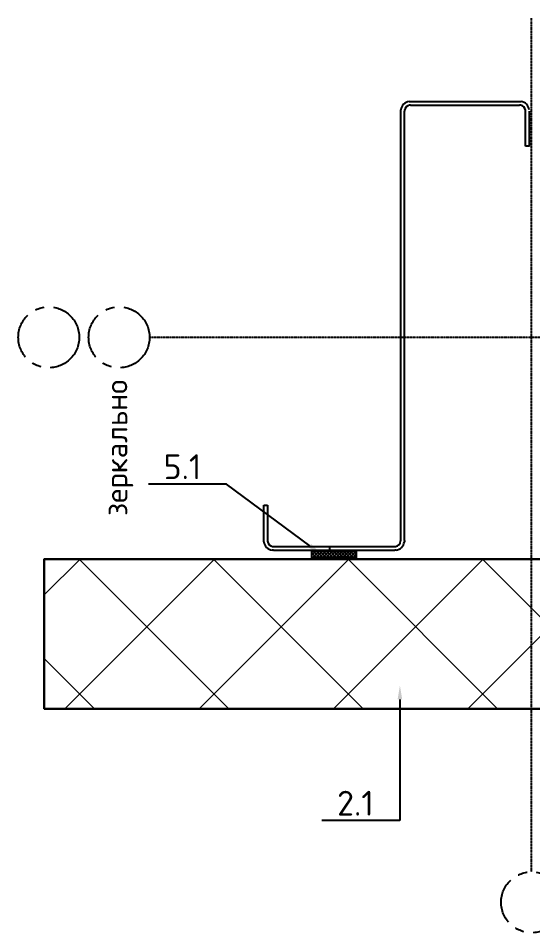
# Model space of a CAD drawing. Header units: millimetres. Extents: x -3689 to 2883575, y -702957 to -604547.
# Drawn here: x 2869938 to 2870291, y -662621 to -661995 of the extents above; entities that cross this region are included whole.
import ezdxf
from ezdxf import colors
from ezdxf.entities.mleader import LeaderData, LeaderLine
from ezdxf.math import Vec2, Vec3

# ---------------------------------------------------------------- set-up
doc = ezdxf.new("R2010")
doc.units = ezdxf.units.MM
doc.linetypes.add('CENTER', pattern=[50.800000000000004, 31.75, -6.35, 6.35, -6.35])
for name, color, linetype in [('A-FLOR-IDEN', 14, 'Continuous'), ('S-GRID', 133, 'CENTER'), ('S-METL', 14, 'Continuous')]:
    doc.layers.add(name, color=color, linetype=linetype)
doc.layers.add('Сэндвич-панель', color=30, linetype='Continuous', lineweight=13)
doc.layers.add('Уплотнительная лента', color=6, linetype='Continuous', lineweight=25)
doc.styles.add('ЕСКД', font='isocpeur.ttf')

# ---------------------------------------------------------------- blocks, each defined once
blk = doc.blocks.new('*U703')
at = {"layer": 'Сэндвич-панель', "ltscale": 5, "true_color": 0x2776bb}
h = blk.add_hatch(dxfattribs=at)
h.set_pattern_fill('ANSI37', color=152, scale=20)
h.set_pattern_definition([(45, (575.6751378866816, 80), (-44.90128060534577, 44.90128060534577), []), (135, (575.6751378866816, 80), (-44.90128060534577, -44.90128060534576), [])])
h.paths.add_polyline_path([(0, 0), (6.123233995736766e-15, 100), (675.6751378866816, 100), (675.6751378866816, 0)])
at = {"layer": 'Сэндвич-панель', "color": 152, "lineweight": 30, "ltscale": 5, "true_color": 0x2776bb}
blk.add_lwpolyline([(0, 0), (6.123233995736766e-15, 100), (675.6751378866816, 100), (675.6751378866816, 0)], close=True, dxfattribs=at)
blk = doc.blocks.new('*U645')
at = {"ltscale": 5}
h = blk.add_hatch(dxfattribs=at)
h.set_pattern_fill('ANSI37', color=256, scale=0.5)
h.set_pattern_definition([(45, (0, 0), (-1.122532015133644, 1.122532015133644), []), (135, (0, 0), (-1.122532015133644, -1.122532015133644), [])])
h.paths.add_polyline_path([(-4, 15), (0, 15), (-2.664535259100376e-15, -15), (-4.000000000000003, -15)])
blk.add_lwpolyline([(-4, 15), (0, 15), (-2.664535259100376e-15, -15), (-4.000000000000003, -15)], close=True, dxfattribs=at)

msp = doc.modelspace()

# ---------------------------------------------------------------- linework, layer by layer
at = {"layer": 'S-GRID', "ltscale": 0.01}
for p, q in [((2870289.800552889, -662579.4958834328), (2870289.800552889, -661994.5596178013)), ((2870028.083764336, -662213.2001739418), (2871220.49426374, -662213.2001739418))]:
    msp.add_line(p, q, dxfattribs=at)
at = {"layer": 'S-GRID'}
for centre in [(2869959.033898735, -662213.2001739418), (2870007.219894527, -662213.2001739418), (2870289.800552889, -662600.3597532411)]:
    msp.add_circle(centre, 20.86386980832669, dxfattribs=at)
at = {"layer": 'S-METL'}
for p, q in [((2870205.85858017, -662051.6162844702), (2870206.761522489, -662051.5517047615)), ((2870206.761522489, -662051.5517047615), (2870281.683344556, -662051.5517047615)), ((2870281.683344556, -662051.5517047615), (2870282.586286876, -662051.6162844702)), ((2870200.144314156, -662058.168913102), (2870200.208893865, -662057.2659707784)), ((2870202.751970292, -662057.631609965), (2870202.706995515, -662058.2604394929)), ((2870206.853048888, -662054.11438612), (2870206.22421936, -662054.1593608967)), ((2870206.853048888, -662054.11438612), (2870281.591818158, -662054.11438612)), ((2870282.220647686, -662054.1593608967), (2870281.591818158, -662054.11438612)), ((2870285.737871527, -662058.2604394929), (2870285.692896754, -662057.631609965)), ((2870200.144314156, -662352.3647330514), (2870200.144314156, -662058.168913102)), ((2870202.706995515, -662352.4562594498), (2870202.706995515, -662058.2604394929)), ((2870285.737871527, -662082.3038810636), (2870285.737871527, -662058.2604394929)), ((2870288.300552889, -662082.3038810636), (2870288.300552889, -662058.168913102)), ((2870285.737871527, -662074.0475486874), (2870285.737871527, -662067.8971134269)), ((2870288.300552889, -662082.3038810636), (2870285.737871527, -662082.3038810636)), ((2870106.350176435, -662352.4562594498), (2870106.350176435, -662328.3212914806)), ((2870106.350176435, -662328.3212914806), (2870108.91285779, -662328.3212914806)), ((2870108.91285779, -662328.3212914806), (2870108.91285779, -662352.3647330514)), ((2870106.414756144, -662353.3592017657), (2870106.350176435, -662352.4562594498)), ((2870108.91285779, -662352.3647330514), (2870108.95783257, -662352.993562587)), ((2870200.09933938, -662352.993562587), (2870200.144314156, -662352.3647330514)), ((2870202.706995515, -662352.4562594498), (2870202.642415806, -662353.3592017657)), ((2870112.430081639, -662356.4658116476), (2870113.058911167, -662356.5107864242)), ((2870113.058911167, -662356.5107864242), (2870195.998260783, -662356.5107864242)), ((2870151.453368345, -662356.5107864242), (2870151.453368345, -662359.0734677827)), ((2870195.998260783, -662356.5107864242), (2870196.627090312, -662356.4658116476)), ((2870112.967384768, -662359.0734677827), (2870112.064442448, -662359.008888074)), ((2870112.967384768, -662359.0734677827), (2870196.089787182, -662359.0734677827)), ((2870196.992729502, -662359.008888074), (2870196.089787182, -662359.0734677827))]:
    msp.add_line(p, q, dxfattribs=at)
for centre, radius, start, end in [((2870206.807285688, -662058.2146762937), 6.666244580674343, 98.18181817977693, 171.8181818333721), ((2870281.637581357, -662058.2146762937), 6.666244580673845, 8.181818166627904, 81.81818182022309), ((2870206.807285688, -662058.2146762937), 4.097017125071013, 98.18181817977693, 171.8181818333721), ((2870281.637581357, -662058.2146762937), 4.097017125070765, 8.181818166627904, 81.81818182022309), ((2870113.013147967, -662352.4104962506), 6.666244580676572, 188.1818181666279, 261.8181818202231), ((2870113.013147967, -662352.4104962506), 4.097017125071013, 188.1818181666279, 261.8181818202231), ((2870196.044023983, -662352.4104962506), 4.097017125068785, 278.1818181797769, 351.8181818333721), ((2870196.044023983, -662352.4104962506), 6.666244580674094, 278.1818181797769, 351.8181818333721)]:
    msp.add_arc(centre, radius, start, end, dxfattribs=at)

# ---------------------------------------------------------------- block references
at = {"layer": 'Сэндвич-панель', "color": 30, "lineweight": 30, "ltscale": 100, "true_color": 0xf26722, "xscale": 1.025072543404042, "yscale": 1.025072543404042, "zscale": 1.025072543404042, "rotation": 180}
msp.add_blockref('*U703', (2870648.613551896, -662365.2239030431), dxfattribs=at)
at = {"layer": 'Уплотнительная лента', "ltscale": 5, "xscale": -1.025072543404042, "yscale": 1.025072543404042, "zscale": 1.025072543404042, "rotation": 90}
msp.add_blockref('*U645', (2870154.528585975, -662364.08033091), dxfattribs=at)

# ---------------------------------------------------------------- texts
at = {"layer": 'S-GRID', "insert": (2870007.419249682, -662288.9742148215), "char_height": 15, "width": 357.1744549035636, "attachment_point": 5, "rotation": 90, "style": 'ЕСКД'}
msp.add_mtext('зеркально', dxfattribs=at)

# ---------------------------------------------------------------- leaders
at = {"layer": 'A-FLOR-IDEN'}
ml = msp.add_multileader_mtext('Standard', dxfattribs=at)
ml.set_content('5.1', color=256, style='ЕСКД')
ml.set_leader_properties()
ml.build(insert=Vec2(0, 0))
ml.multileader.update_dxf_attribs({"text_left_attachment_type": 6, "text_right_attachment_type": 6, "dogleg_length": 20.96987534605703, "arrow_head_size": 9.600000000000001})
ctx = ml.context
ctx.base_point, ctx.char_height, ctx.arrow_head_size, ctx.landing_gap_size, ctx.plane_origin = Vec3(2870037.690236049, -662313.792708006), 17, 9.600000000000001, 0, Vec3(2870120.103601059, -662182.5375214599)
ctx.left_attachment, ctx.right_attachment = 6, 6
notes = []
notes.append((ctx, [(0, (1, 1, 0), (2870080.760111395, -662313.792708006), (-1, 0), 20.96987534605703, [(0, [(2870145.605048956, -662361.7284572768)], 0, [])])]))
ctx.mtext.insert, ctx.mtext.defined_height, ctx.mtext.flow_direction = Vec3(2870037.690236049, -662293.392708006), 125.4088915666272, 5
ml = msp.add_multileader_mtext('Standard', dxfattribs=at)
ml.set_content('2.1', color=256, style='ЕСКД')
ml.set_leader_properties()
ml.build(insert=Vec2(0, 0))
ml.multileader.update_dxf_attribs({"text_left_attachment_type": 6, "text_right_attachment_type": 6, "dogleg_length": 20.96987534605703, "arrow_head_size": 9.600000000000001})
ctx = ml.context
ctx.base_point, ctx.char_height, ctx.arrow_head_size, ctx.landing_gap_size, ctx.plane_origin, ctx.plane_x_axis, ctx.plane_y_axis = Vec3(2870156.545051261, -662544.3687716669), 17, 9.600000000000001, 0, Vec3(2870394.984884389, -662518.95743133), Vec3(1, 2.258681448315656e-12), Vec3(-2.258681448315656e-12, 1)
ctx.left_attachment, ctx.right_attachment = 6, 6
notes.append((ctx, [(0, (1, 1, 0), (2870199.614926607, -662544.3687716669), (-1, -2.258681448315656e-12), 20.96987534605703, [(0, [(2870199.614926607, -662451.7557744225)], 0, [])])]))
ctx.mtext.insert, ctx.mtext.text_direction, ctx.mtext.rotation, ctx.mtext.width, ctx.mtext.flow_direction = Vec3(2870156.545051261, -662523.9687716669), Vec3(1, 2.258882650657248e-12), 2.258882650657248e-12, 77.51149692218215, 5
for ctx, leaders in notes:
    for number, flags, end, landing, length, lines in leaders:
        leader = LeaderData()
        leader.index, (leader.has_last_leader_line, leader.has_dogleg_vector, leader.attachment_direction) = number, flags
        leader.last_leader_point, leader.dogleg_vector, leader.dogleg_length = Vec3(end), Vec3(landing), length
        for number, points, colour, breaks in lines:
            line = LeaderLine()
            line.index, line.vertices, line.color, line.breaks = number, Vec3.list(points), colors.encode_raw_color(colour), breaks
            leader.lines.append(line)
        ctx.leaders.append(leader)

doc.saveas('drawing.dxf')
